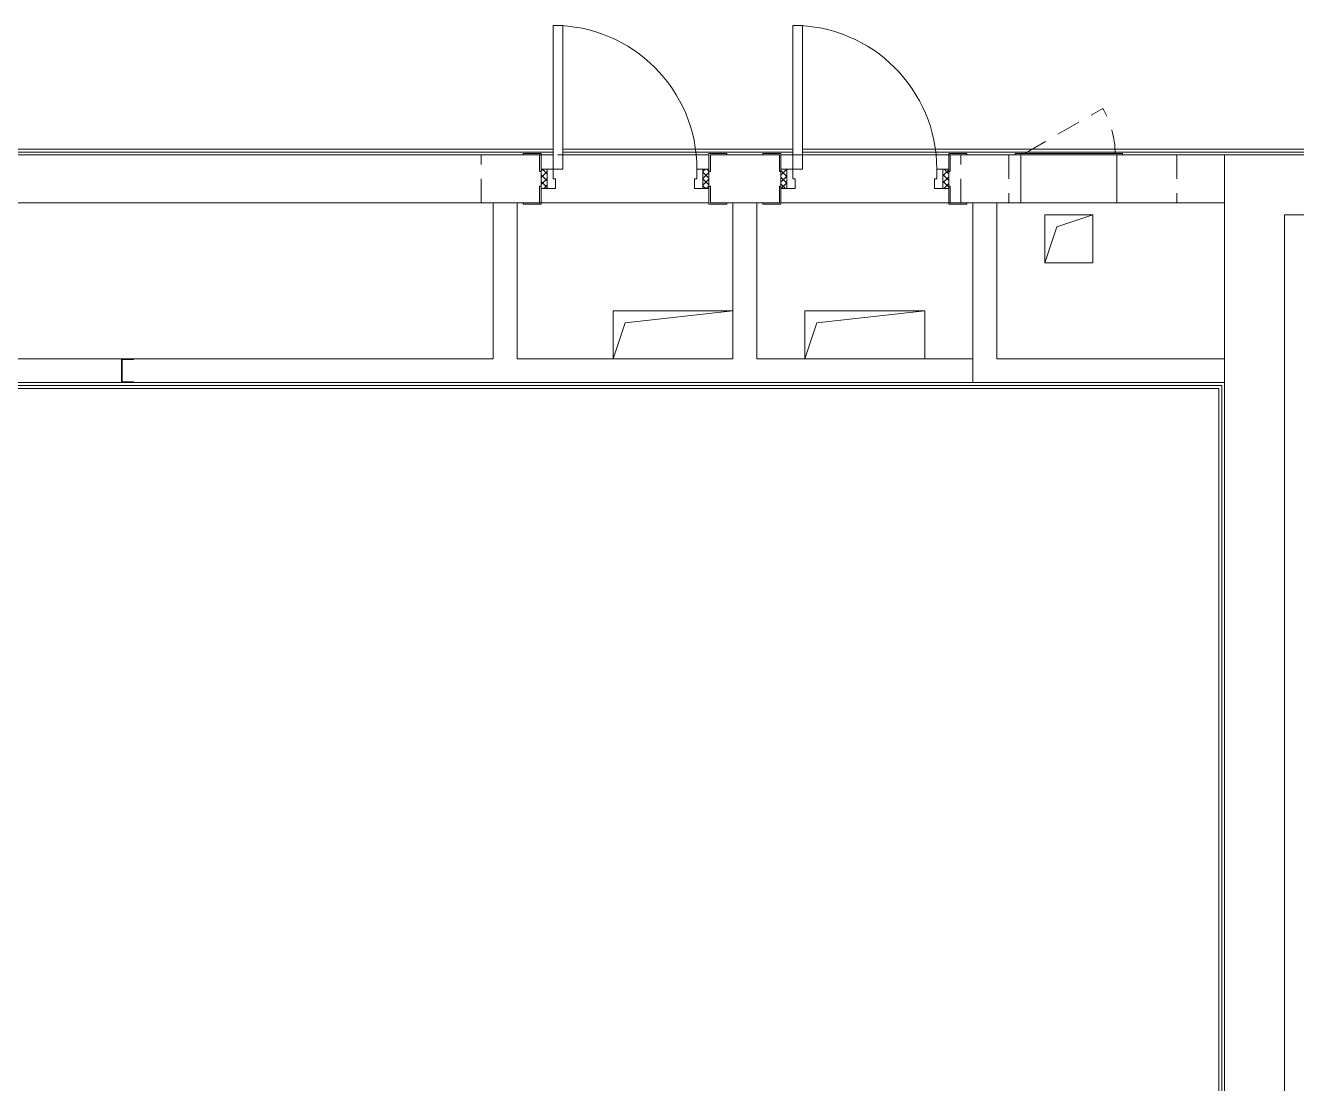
# Model space of a CAD drawing. Header units: millimetres. Extents: x 5993 to 95364, y 94667 to 143522.
# Drawn here: x 48022.2 to 48453.6, y 114278.1 to 114637.4 of the extents above; entities that cross this region are included whole.
import ezdxf

# ---------------------------------------------------------------- set-up
doc = ezdxf.new("R2010")
doc.units = ezdxf.units.MM
doc.linetypes.add('200_ШТРИХ__ш1_п0_6_', pattern=[160, 100, -60])
doc.linetypes.add('200_ШТРИХ_ш1п0_6_', pattern=[160, 100, -60])
for name, color, linetype, lineweight in [('0-2', 7, 'Continuous', 9), ('Двери', 7, 'Continuous', 9), ('Каркас_Импост', 7, 'Continuous', 13), ('Каркас_Импост-1', 7, 'Continuous', 9), ('Обобщенные модели', 7, 'Continuous', 9), ('Общие ребра', 7, 'Continuous', 9), ('Окна', 7, 'Continuous', 9), ('Открывание в плане-1', 7, '200_ШТРИХ__ш1_п0_6_', 9), ('Открывание-1', 7, 'Continuous', 9), ('Панель-2', 7, 'Continuous', 13), ('Перемычка_Пунктирные линии-1', 7, '200_ШТРИХ_ш1п0_6_', 9), ('Стены', 7, 'Continuous', 9), ('Стены-1', 7, 'Continuous', 13)]:
    doc.layers.add(name, color=color, linetype=linetype, lineweight=lineweight)
pattern_1 = [(135, (1951.41, 164.685), (-14.14214, -14.14214), []), (225, (1951.41, 164.685), (14.14214, -14.14214), [])]
pattern_2 = [(45, (-171.384, 164.685), (-14.1421, 14.1421), []), (135, (-171.384, 164.685), (-14.1421, -14.1421), [])]

# ---------------------------------------------------------------- blocks, each defined once
blk = doc.blocks.new('Дверь_СКБ_1Ст_Внутренняя_ШЕР - СОШ_Д-1__Дв_700x1800h_Технический шкаф ЭОМ и СС_EI30-27931849-АИ2_01_План напольных покрытий и плинтусов 1го этажа _Часть 2_')
at = {"layer": 'Двери'}
h = blk.add_hatch(dxfattribs=at)
h.set_pattern_fill('FP_158', color=256, style=0, pattern_type=2)
h.set_pattern_definition(pattern_1)
h.paths.add_polyline_path([(362.5, -40), (362.5, 40), (337.5, 40), (337.5, -40)], flags=0)
at = {"layer": 'Каркас_Импост-1'}
h = blk.add_hatch(dxfattribs=at)
h.set_pattern_fill('FP_159', color=256, style=0, pattern_type=2)
h.set_pattern_definition(pattern_2)
h.paths.add_polyline_path([(-312.5, -40), (-312.5, 40), (-337.5, 40), (-337.5, -40)], flags=0)
at = {"layer": 'Каркас_Импост'}
for p, q in [((-312.5, 40), (-337.5, 40)), ((-337.5, 40), (-337.5, -40)), ((-287.5, 40), (-312.5, 40)), ((-312.5, 40), (-312.5, -40)), ((-312.5, -40), (-312.5, 40)), ((-287.5, 0), (-287.5, 40)), ((-277.5, 0), (-287.5, 0)), ((-277.5, -40), (-277.5, 0)), ((312.5, 0), (302.5, 0)), ((302.5, 0), (302.5, -40)), ((312.5, 40), (312.5, 0)), ((337.5, 40), (312.5, 40)), ((337.5, -40), (337.5, 40)), ((362.5, 40), (337.5, 40)), ((337.5, 40), (337.5, -40)), ((362.5, -31), (362.5, 31)), ((-337.5, -40), (-312.5, -40)), ((-312.5, -40), (-277.5, -40)), ((302.5, -40), (337.5, -40)), ((337.5, -40), (362.5, -40))]:
    blk.add_line(p, q, dxfattribs=at)
at = {"layer": 'Открывание-1'}
blk.add_arc((-287.5, 40), 600, 360, 90, dxfattribs=at)
at = {"layer": 'Панель-2'}
for p, q in [((-287.5, 640), (-287.5, 40)), ((-247.5, 640), (-287.5, 640)), ((-247.5, 40), (-247.5, 640)), ((-287.5, 40), (-247.5, 40))]:
    blk.add_line(p, q, dxfattribs=at)
blk = doc.blocks.new('Дверь_СКБ_1Ст_Внутренняя_ШЕР - СОШ_Д-1__Дв_700x1800h_Технический шкаф ЭОМ и СС_EI30-27930625-АИ2_01_План напольных покрытий и плинтусов 1го этажа _Часть 2_')
at = {"layer": 'Двери'}
h = blk.add_hatch(dxfattribs=at)
h.set_pattern_fill('FP_158', color=256, style=0, pattern_type=2)
h.set_pattern_definition(pattern_1)
h.paths.add_polyline_path([(362.5, -40), (362.5, 40), (337.5, 40), (337.5, -40)], flags=0)
at = {"layer": 'Каркас_Импост-1'}
h = blk.add_hatch(dxfattribs=at)
h.set_pattern_fill('FP_159', color=256, style=0, pattern_type=2)
h.set_pattern_definition(pattern_2)
h.paths.add_polyline_path([(-312.5, -40), (-312.5, 40), (-337.5, 40), (-337.5, -40)], flags=0)
at = {"layer": 'Каркас_Импост'}
for p, q in [((-312.5, 40), (-337.5, 40)), ((-337.5, 31), (-337.5, -31)), ((-287.5, 40), (-312.5, 40)), ((-312.5, 40), (-312.5, -40)), ((-312.5, -40), (-312.5, 40)), ((-287.5, 0), (-287.5, 40)), ((-277.5, 0), (-287.5, 0)), ((-277.5, -40), (-277.5, 0)), ((312.5, 0), (302.5, 0)), ((302.5, 0), (302.5, -40)), ((312.5, 40), (312.5, 0)), ((337.5, 40), (312.5, 40)), ((337.5, -40), (337.5, 40)), ((362.5, 40), (337.5, 40)), ((337.5, 40), (337.5, -40)), ((362.5, -40), (362.5, 40)), ((-337.5, -40), (-312.5, -40)), ((-312.5, -40), (-277.5, -40)), ((302.5, -40), (337.5, -40)), ((337.5, -40), (362.5, -40))]:
    blk.add_line(p, q, dxfattribs=at)
at = {"layer": 'Открывание-1'}
blk.add_arc((-287.5, 40), 600, 360, 90, dxfattribs=at)
at = {"layer": 'Панель-2'}
for p, q in [((-287.5, 640), (-287.5, 40)), ((-247.5, 640), (-287.5, 640)), ((-247.5, 40), (-247.5, 640)), ((-287.5, 40), (-247.5, 40))]:
    blk.add_line(p, q, dxfattribs=at)
blk = doc.blocks.new('Фахверк_СКБ_Уголок - 200_4010_1-27904896-АИ2_01_План напольных покрытий и плинтусов 1го этажа _Часть 2_')
at = {"layer": 'Обобщенные модели'}
for p, q in [((200, 156), (125, 156)), ((125, 156), (125, 81)), ((131, 81), (131, 150)), ((131, 150), (200, 150)), ((200, 150), (200, 156)), ((125, 81), (131, 81)), ((131, 19), (125, 19)), ((125, 19), (125, -56)), ((131, -50), (131, 19)), ((200, -50), (131, -50)), ((200, -56), (200, -50)), ((125, -56), (200, -56))]:
    blk.add_line(p, q, dxfattribs=at)
blk = doc.blocks.new('Фахверк_СКБ_Уголок - 200_4010-27904266-АИ2_01_План напольных покрытий и плинтусов 1го этажа _Часть 2_')
at = {"layer": 'Обобщенные модели'}
for p, q in [((125, 156), (50, 156)), ((50, 156), (50, 150)), ((50, 150), (119, 150)), ((119, 150), (119, 81)), ((125, 81), (125, 156)), ((119, 81), (125, 81)), ((125, 19), (119, 19)), ((119, 19), (119, -50)), ((125, -56), (125, 19)), ((119, -50), (50, -50)), ((50, -50), (50, -56)), ((50, -56), (125, -56))]:
    blk.add_line(p, q, dxfattribs=at)
blk = doc.blocks.new('АР_Перемычка - АР_Перемычка-27931200-АИ2_01_План напольных покрытий и плинтусов 1го этажа _Часть 2_')
at = {"layer": 'Обобщенные модели'}
blk.add_line((0, -100), (8, -100), dxfattribs=at)
at = {"layer": 'Перемычка_Пунктирные линии-1'}
for p, q in [((0, 100), (950, 100)), ((950, 100), (950, -100)), ((0, -31), (0, 31)), ((0, -100), (950, -100))]:
    blk.add_line(p, q, dxfattribs=at)
blk = doc.blocks.new('АР_Перемычка - АР_Перемычка-27932424-АИ2_01_План напольных покрытий и плинтусов 1го этажа _Часть 2_')
at = {"layer": 'Обобщенные модели'}
blk.add_line((-250, -100), (-242, -100), dxfattribs=at)
at = {"layer": 'Перемычка_Пунктирные линии-1'}
for p, q in [((-250, 100), (700, 100)), ((-250, -100), (-250, 100)), ((700, 31), (700, -31)), ((-250, -100), (700, -100))]:
    blk.add_line(p, q, dxfattribs=at)
blk = doc.blocks.new('154_Фахверк_СКБ_Швеллер - Тип_100_4010-28225412-АИ2_01_План напольных покрытий и плинтусов 1го этажа _Часть 2_')
at = {"layer": 'Обобщенные модели'}
for p, q in [((125, 50), (175, 50)), ((125, -50), (125, 50)), ((128, 47), (128, -47)), ((175, 47), (128, 47)), ((175, 50), (175, 47)), ((175, -50), (125, -50)), ((128, -47), (175, -47)), ((175, -47), (175, -50))]:
    blk.add_line(p, q, dxfattribs=at)
blk = doc.blocks.new('154_Стойка_СКБ_Уголок - СМ-2230_200-28216496-АИ2_01_План напольных покрытий и плинтусов 1го этажа _Часть 2_')
at = {"layer": 'Обобщенные модели'}
for p, q in [((125, 156), (125, 90)), ((200, 156), (125, 156)), ((131, 81), (131, 150)), ((131, 150), (200, 150)), ((200, 150), (200, 156)), ((125, 81), (131, 81)), ((131, 19), (125, 19)), ((125, 10), (125, -56)), ((131, -50), (131, 19)), ((200, -50), (131, -50)), ((200, -56), (200, -50)), ((125, -56), (200, -56))]:
    blk.add_line(p, q, dxfattribs=at)
blk = doc.blocks.new('AR_Отверстие Ниша - Лючок-32401323-АИ2_01_План напольных покрытий и плинтусов 1го этажа _Часть 2_')
at = {"layer": 'Окна'}
for p, q in [((200, 100), (-200, 100)), ((-200, 100), (-200, -100)), ((200, -100), (200, 100)), ((-200, -100), (200, -100))]:
    blk.add_line(p, q, dxfattribs=at)
blk = doc.blocks.new('Л_Общий_Лючок - Лючок-V182-АИ2_01_План напольных покрытий и плинтусов 1го этажа _Часть 2_')
at = {"layer": 'Окна'}
for p, q in [((424, 6), (-24, 6)), ((-24, 6), (-24, 0)), ((-24, 0), (0, 0)), ((400, 0), (424, 0)), ((424, 6), (424, 0))]:
    blk.add_line(p, q, dxfattribs=at)
at = {"layer": 'Открывание в плане-1'}
blk.add_line((16.4, 6), (342, 194), dxfattribs=at)
blk.add_arc((6, 0), 388, 0.8905, 30, dxfattribs=at)
blk = doc.blocks.new('АР_Перемычка1 - АР_Перемычка 2-29791741-АИ2_01_План напольных покрытий и плинтусов 1го этажа _Часть 2_')
at = {"layer": 'Перемычка_Пунктирные линии-1'}
for p, q in [((-250, 100), (0, 100)), ((-250, -100), (-250, 100)), ((400, 100), (625, 100)), ((650, 100), (650, -100)), ((-250, -100), (0, -100)), ((400, -100), (625, -100))]:
    blk.add_line(p, q, dxfattribs=at)
blk = doc.blocks.new('AR_Отверстие прямоугольное _в плите_ - AR_Отверстие прямоугольное _в плите_-30229432-АИ2_01_План напольных покрытий и плинтусов 1го этажа _Часть 2_')
at = {"layer": 'Обобщенные модели'}
for p, q in [((250, 100), (-250, 100)), ((-250, 100), (-250, -100)), ((-200, 50), (250, 100)), ((-250, -100), (-200, 50))]:
    blk.add_line(p, q, dxfattribs=at)
blk = doc.blocks.new('AR_Отверстие прямоугольное _в плите_ - AR_Отверстие прямоугольное _в плите_-V196-АИ2_01_План напольных покрытий и плинтусов 1го этажа _Часть 2_')
at = {"layer": 'Обобщенные модели'}
for p, q in [((250, 100), (-250, 100)), ((-250, 100), (-250, -100)), ((-200, 50), (250, 100)), ((250, -100), (250, 100)), ((-250, -100), (-200, 50))]:
    blk.add_line(p, q, dxfattribs=at)
blk = doc.blocks.new('AR_Отверстие прямоугольное _в плите_ - AR_Отверстие прямоугольное _в плите_-30458127-АИ2_01_План напольных покрытий и плинтусов 1го этажа _Часть 2_')
at = {"layer": 'Обобщенные модели'}
for p, q in [((100, 100), (-100, 100)), ((-100, 100), (-100, -100)), ((-50, 50), (100, 100)), ((100, -100), (100, 100)), ((-100, -100), (-50, 50)), ((-100, -100), (100, -100))]:
    blk.add_line(p, q, dxfattribs=at)

msp = doc.modelspace()

# ---------------------------------------------------------------- linework, layer by layer
at = {"layer": 'Общие ребра'}
msp.add_line((48429.19, 114577.12), (48429.19, 114593.4), dxfattribs=at)
at = {"layer": 'Стены'}
for p, q in [((47887.91, 114595.35), (48201.29, 114595.35)), ((48201.29, 114594.37), (47887.91, 114594.37)), ((48197.22, 114593.4), (48201.29, 114593.4)), ((48204.54, 114595.35), (48282.68, 114595.35)), ((48282.68, 114594.37), (48204.54, 114594.37)), ((48204.54, 114593.4), (48254.19, 114593.4)), ((48278.61, 114593.4), (48282.68, 114593.4)), ((48285.94, 114595.35), (48459.31, 114595.35)), ((48459.31, 114594.37), (48285.94, 114594.37)), ((48285.94, 114593.4), (48335.59, 114593.4)), ((48254.19, 114577.12), (48197.22, 114577.12)), ((48335.59, 114577.12), (48278.61, 114577.12)), ((48427.24, 114514.12), (47918.52, 114514.12)), ((47919.5, 114515.1), (48428.22, 114515.1)), ((48427.24, 113984.88), (48427.24, 114514.12)), ((48428.22, 114515.1), (48428.22, 113983.91))]:
    msp.add_line(p, q, dxfattribs=at)
at = {"layer": 'Стены-1'}
for p, q in [((48191.11, 114593.4), (47961.17, 114593.4)), ((48272.51, 114593.4), (48260.3, 114593.4)), ((48358.05, 114593.4), (48341.69, 114593.4)), ((48429.19, 114593.4), (48394.52, 114593.4)), ((48449.54, 114593.4), (48429.19, 114593.4)), ((48475.59, 114593.4), (48449.54, 114593.4)), ((47961.17, 114577.12), (48191.11, 114577.12)), ((48189.08, 114577.12), (48180.94, 114577.12)), ((48180.94, 114577.12), (48180.94, 114524.21)), ((48189.08, 114524.21), (48189.08, 114577.12)), ((48260.3, 114577.12), (48272.51, 114577.12)), ((48270.47, 114577.12), (48262.33, 114577.12)), ((48262.33, 114577.12), (48262.33, 114524.21)), ((48270.47, 114524.21), (48270.47, 114577.12)), ((48341.69, 114577.12), (48360.01, 114577.12)), ((48351.87, 114577.12), (48343.73, 114577.12)), ((48343.73, 114577.12), (48343.73, 114516.07)), ((48351.87, 114524.21), (48351.87, 114577.12)), ((48392.57, 114577.12), (48429.19, 114577.12)), ((48429.19, 114577.12), (48429.19, 113982.93)), ((48449.54, 113982.93), (48449.54, 114573.05)), ((48449.54, 114573.05), (48475.59, 114573.05)), ((48054.78, 114524.21), (47928.61, 114524.21)), ((48180.94, 114524.21), (48058.84, 114524.21)), ((48262.33, 114524.21), (48189.08, 114524.21)), ((48343.73, 114524.21), (48270.47, 114524.21)), ((48343.73, 114516.07), (48343.73, 114524.21)), ((48429.19, 114524.21), (48351.87, 114524.21)), ((48429.19, 114516.07), (48429.19, 114524.21)), ((47920.47, 114516.07), (48054.78, 114516.07)), ((48058.84, 114516.07), (48343.73, 114516.07)), ((48343.73, 114516.07), (48351.87, 114516.07)), ((48351.87, 114516.07), (48429.19, 114516.07))]:
    msp.add_line(p, q, dxfattribs=at)

# ---------------------------------------------------------------- block references
at = {"layer": '0-2', "xscale": 0.08139549610658335, "yscale": 0.08139549610658335, "zscale": 0.08139549610658335}
for name, p in [('Дверь_СКБ_1Ст_Внутренняя_ШЕР - СОШ_Д-1__Дв_700x1800h_Технический шкаф ЭОМ и СС_EI30-27931849-АИ2_01_План напольных покрытий и плинтусов 1го этажа _Часть 2_', (48224.69, 114585.26)), ('Дверь_СКБ_1Ст_Внутренняя_ШЕР - СОШ_Д-1__Дв_700x1800h_Технический шкаф ЭОМ и СС_EI30-27930625-АИ2_01_План напольных покрытий и плинтусов 1го этажа _Часть 2_', (48306.08, 114585.26)), ('Л_Общий_Лючок - Лючок-V182-АИ2_01_План напольных покрытий и плинтусов 1го этажа _Часть 2_', (48360.01, 114593.4)), ('АР_Перемычка - АР_Перемычка-27932424-АИ2_01_План напольных покрытий и плинтусов 1го этажа _Часть 2_', (48197.22, 114585.26)), ('АР_Перемычка - АР_Перемычка-27931200-АИ2_01_План напольных покрытий и плинтусов 1го этажа _Часть 2_', (48278.61, 114585.26)), ('154_Стойка_СКБ_Уголок - СМ-2230_200-28216496-АИ2_01_План напольных покрытий и плинтусов 1го этажа _Часть 2_', (48325.42, 114581.19)), ('AR_Отверстие прямоугольное _в плите_ - AR_Отверстие прямоугольное _в плите_-30458127-АИ2_01_План напольных покрытий и плинтусов 1го этажа _Часть 2_', (48376.29, 114564.91)), ('AR_Отверстие прямоугольное _в плите_ - AR_Отверстие прямоугольное _в плите_-30229432-АИ2_01_План напольных покрытий и плинтусов 1го этажа _Часть 2_', (48241.98, 114532.35)), ('AR_Отверстие прямоугольное _в плите_ - AR_Отверстие прямоугольное _в плите_-V196-АИ2_01_План напольных покрытий и плинтусов 1го этажа _Часть 2_', (48307.1, 114532.35)), ('154_Фахверк_СКБ_Швеллер - Тип_100_4010-28225412-АИ2_01_План напольных покрытий и плинтусов 1го этажа _Часть 2_', (48044.6, 114520.14))]:
    msp.add_blockref(name, p, dxfattribs=at)
at = {"layer": '0-2', "xscale": 0.08139549610658335, "yscale": 0.08139549610658335, "zscale": 0.08139549610658335, "rotation": 180}
for name, p in [('154_Стойка_СКБ_Уголок - СМ-2230_200-28216496-АИ2_01_План напольных покрытий и плинтусов 1го этажа _Часть 2_', (48207.39, 114589.33)), ('Фахверк_СКБ_Уголок - 200_4010-27904266-АИ2_01_План напольных покрытий и плинтусов 1го этажа _Часть 2_', (48264.37, 114589.33)), ('Фахверк_СКБ_Уголок - 200_4010_1-27904896-АИ2_01_План напольных покрытий и плинтусов 1го этажа _Часть 2_', (48288.79, 114589.33)), ('АР_Перемычка1 - АР_Перемычка 2-29791741-АИ2_01_План напольных покрытий и плинтусов 1го этажа _Часть 2_', (48392.57, 114585.26)), ('AR_Отверстие Ниша - Лючок-32401323-АИ2_01_План напольных покрытий и плинтусов 1го этажа _Часть 2_', (48376.29, 114585.26))]:
    msp.add_blockref(name, p, dxfattribs=at)

doc.saveas('drawing.dxf')
